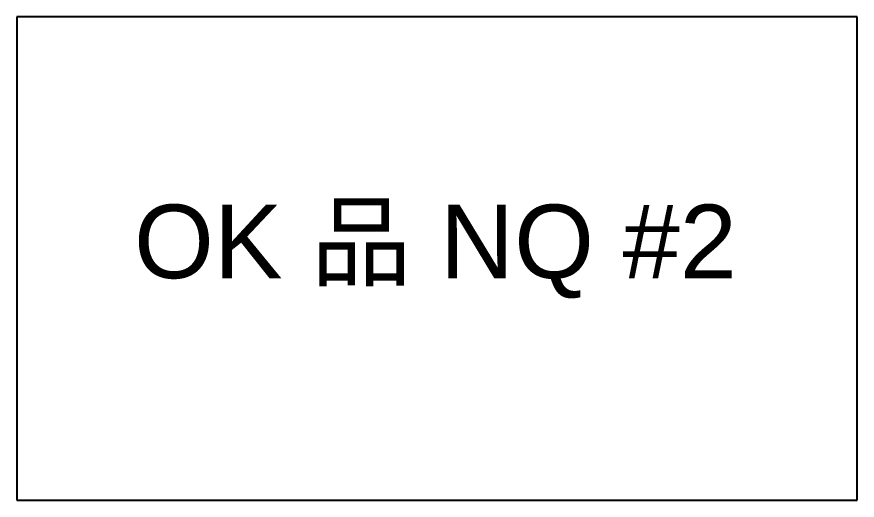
# Model space of a CAD drawing. Header units: millimetres. Extents: x 5 to 415, y 48 to 251.
# Drawn here: x 78.863 to 83.432, y 145.803 to 148.431 of the extents above; entities that cross this region are included whole.
import ezdxf

# ---------------------------------------------------------------- set-up
doc = ezdxf.new("R2010")
doc.units = ezdxf.units.MM
doc.layers.add('P', color=7, linetype='Continuous')
doc.layers.add('T', color=7, linetype='Continuous')

msp = doc.modelspace()

# ---------------------------------------------------------------- linework, layer by layer
at = {"layer": 'P'}
for points in [[(83.432, 148.431), (78.863, 148.431)], [(78.863, 148.431), (78.863, 145.803)], [(83.432, 145.803), (83.432, 148.431)], [(78.863, 145.803), (83.432, 145.803)]]:
    msp.add_lwpolyline(points, dxfattribs=at)

# ---------------------------------------------------------------- texts
at = {"layer": 'T', "insert": (79.5, 146.9), "char_height": 0.4, "attachment_point": 7}
msp.add_mtext('{\\fArial|b0|i0|c0|p18;OK 品 NQ #2}', dxfattribs=at)

doc.saveas('drawing.dxf')
